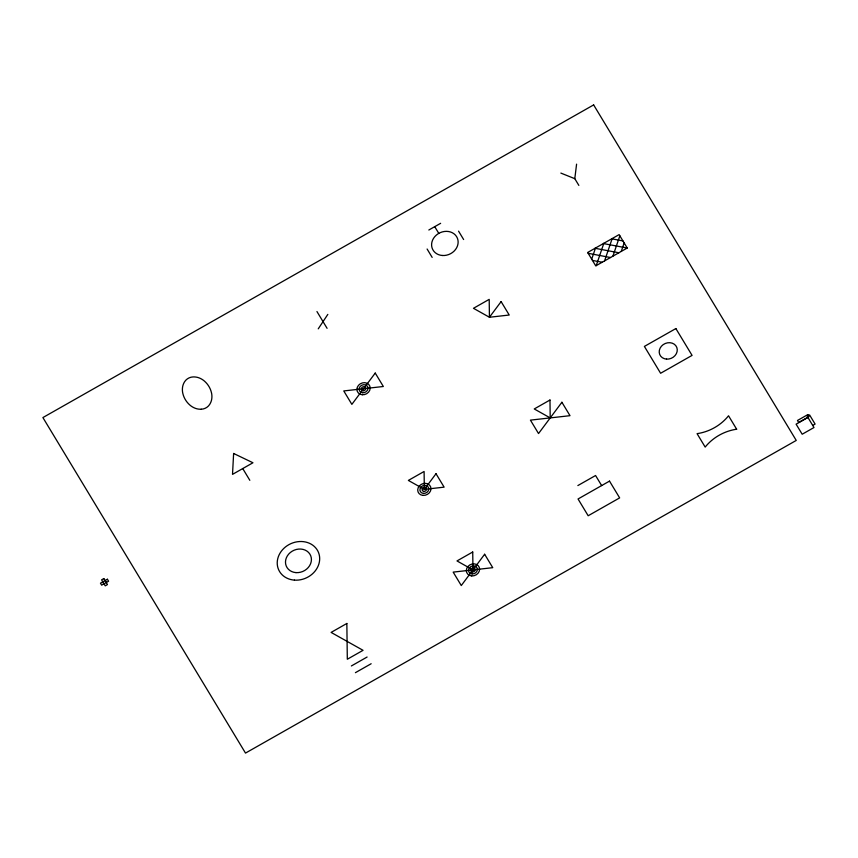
<?xml version="1.0" encoding="UTF-8"?>
<svg xmlns="http://www.w3.org/2000/svg" width="858" height="858" viewBox="0 0 858 858"><rect width="100%" height="100%" fill="white"/><g stroke="black" fill="none" stroke-linecap="round" stroke-linejoin="round"><path stroke-width="1.29" d="M578.85 185.392L574.796 178.678L576.587 164.146M591.698 259.159L595.506 248.026M596.213 265.637L603.85 243.286M604.558 260.907L612.194 238.545M612.902 256.167L619.862 235.811M621.256 251.426L624.152 242.921M318.243 328.839L327.82 314.393M428.828 230.008L440.637 223.316M627.241 248.026L595.763 265.894L587.666 252.477L619.133 234.609L627.241 248.026L603.389 243.554M577.863 485.564L595.57 475.514L601.651 485.574M351.372 665.958L367.106 657.024M355.416 672.672L371.16 663.738M807.904 417.471L796.106 424.174L802.187 434.234L813.985 427.531L807.228 416.291L809.587 414.95L815.1 424.077L812.74 425.418M611.733 238.814L622.951 240.926M595.044 248.284L618.875 252.778M588.159 253.303L610.531 257.518M592.46 260.424L602.187 262.248M560.853 173.08L574.796 178.678M458.569 231.145L463.631 239.532M434.727 226.662L438.781 233.376M427.102 249.013L432.164 257.4M316.956 311.551L327.08 328.324M242.739 468.565L249.828 480.308M105.18 580.501L106.381 582.485M102.681 581.928L103.872 583.901M233.623 453.474L232.518 474.367L252.96 462.762L233.623 453.474M375.236 373.069L351.866 404.365L343.768 390.937L383.344 386.497L375.236 373.069M501.115 301.608L489.435 317.256L473.466 308.301L489.199 299.367L489.435 317.256L509.223 315.025L501.115 301.608M436.014 473.734L424.335 489.371L408.365 480.416L424.099 471.482L424.335 489.371L444.122 487.151L436.014 473.734M561.904 402.263L538.534 433.547L530.426 420.13L570.002 415.68L561.904 402.263M484.641 554.257L461.282 585.542L453.174 572.114L492.749 567.674L484.641 554.257M593.639 104.912L42.9 417.567L245.506 753.088L796.245 440.433L593.639 104.912M103.829 578.571L101.609 579.826L105.234 585.832L107.454 584.577L103.829 578.571M107.4 579.247L100.461 583.183L101.652 585.156L108.591 581.22L107.4 579.247M549.978 400.021L534.244 408.955L550.214 417.91L549.978 400.021M675.868 328.56L644.39 346.418L660.606 373.262L692.074 355.394L675.868 328.56M346.846 623.476L331.102 632.41L363.052 650.321L347.318 659.244L346.846 623.476M472.726 552.005L456.992 560.939L472.962 569.894L472.726 552.005M609.512 481.113L578.045 498.981L588.17 515.755L619.648 497.887L609.512 481.113M807.807 414.618L797.479 420.474L798.691 422.49L809.019 416.623L807.807 414.618M736.647 429.214L728.539 415.787A43.769 37.838 -25 0 1 697.071 433.655L705.179 447.082A43.769 37.838 -25 0 1 736.647 429.214M201.212 409.234A9.363 8.097 -25 0 0 209.684 404.418A15.294 13.224 -25 0 0 211.765 398.798A21.214 18.329 -25 0 0 211.497 392.814A29.247 25.279 -25 0 0 204.408 381.081A21.214 18.329 -25 0 0 199.153 377.917A15.294 13.224 -25 0 0 193.082 376.93A9.363 8.097 -25 0 0 184.609 381.735A15.294 13.224 -25 0 0 182.539 387.355A21.214 18.329 -25 0 0 182.808 393.339A29.247 25.279 -25 0 0 189.886 405.073A21.214 18.329 -25 0 0 195.141 408.236A15.294 13.224 -25 0 0 201.212 409.234M294.423 580.126A21.74 18.79 -25 0 0 318.522 552.52A21.74 18.79 -25 0 0 282.411 549.871A21.74 18.79 -25 0 0 294.423 580.126M295.989 572.618A13.278 11.476 -25 0 0 310.714 555.759A13.278 11.476 -25 0 0 288.653 554.139A13.278 11.476 -25 0 0 295.989 572.618M363.138 390.722A2.263 1.952 -25 0 0 365.647 387.848A2.263 1.952 -25 0 0 361.883 387.569A2.263 1.952 -25 0 0 363.138 390.722M362.709 392.739A4.526 3.915 -25 0 0 367.739 386.979A4.526 3.915 -25 0 0 360.21 386.432A4.526 3.915 -25 0 0 362.709 392.739M362.291 394.744A6.789 5.867 -25 0 0 369.83 386.121A6.789 5.867 -25 0 0 358.537 385.285A6.789 5.867 -25 0 0 362.291 394.744M423.916 491.377A2.263 1.952 -25 0 0 426.426 488.502A2.263 1.952 -25 0 0 422.662 488.234A2.263 1.952 -25 0 0 423.916 491.377M423.498 493.393A4.526 3.915 -25 0 0 428.517 487.644A4.526 3.915 -25 0 0 420.988 487.087A4.526 3.915 -25 0 0 423.498 493.393M423.08 495.398A6.789 5.867 -25 0 0 430.609 486.776A6.789 5.867 -25 0 0 419.326 485.95A6.789 5.867 -25 0 0 423.08 495.398M471.707 575.922A6.789 5.867 -25 0 0 479.236 567.299A6.789 5.867 -25 0 0 467.942 566.473A6.789 5.867 -25 0 0 471.707 575.922M472.125 573.916A4.526 3.915 -25 0 0 477.145 568.168A4.526 3.915 -25 0 0 469.616 567.61A4.526 3.915 -25 0 0 472.125 573.916M472.544 571.911A2.263 1.952 -25 0 0 475.053 569.026A2.263 1.952 -25 0 0 471.289 568.757A2.263 1.952 -25 0 0 472.544 571.911M442.342 255.491A13.589 11.744 -25 0 0 457.411 238.234A13.589 11.744 -25 0 0 434.834 236.583A13.589 11.744 -25 0 0 442.342 255.491M666.516 359.116A9.256 8.001 -25 0 0 676.78 347.372A9.256 8.001 -25 0 0 661.4 346.246A9.256 8.001 -25 0 0 666.516 359.116"/></g></svg>
